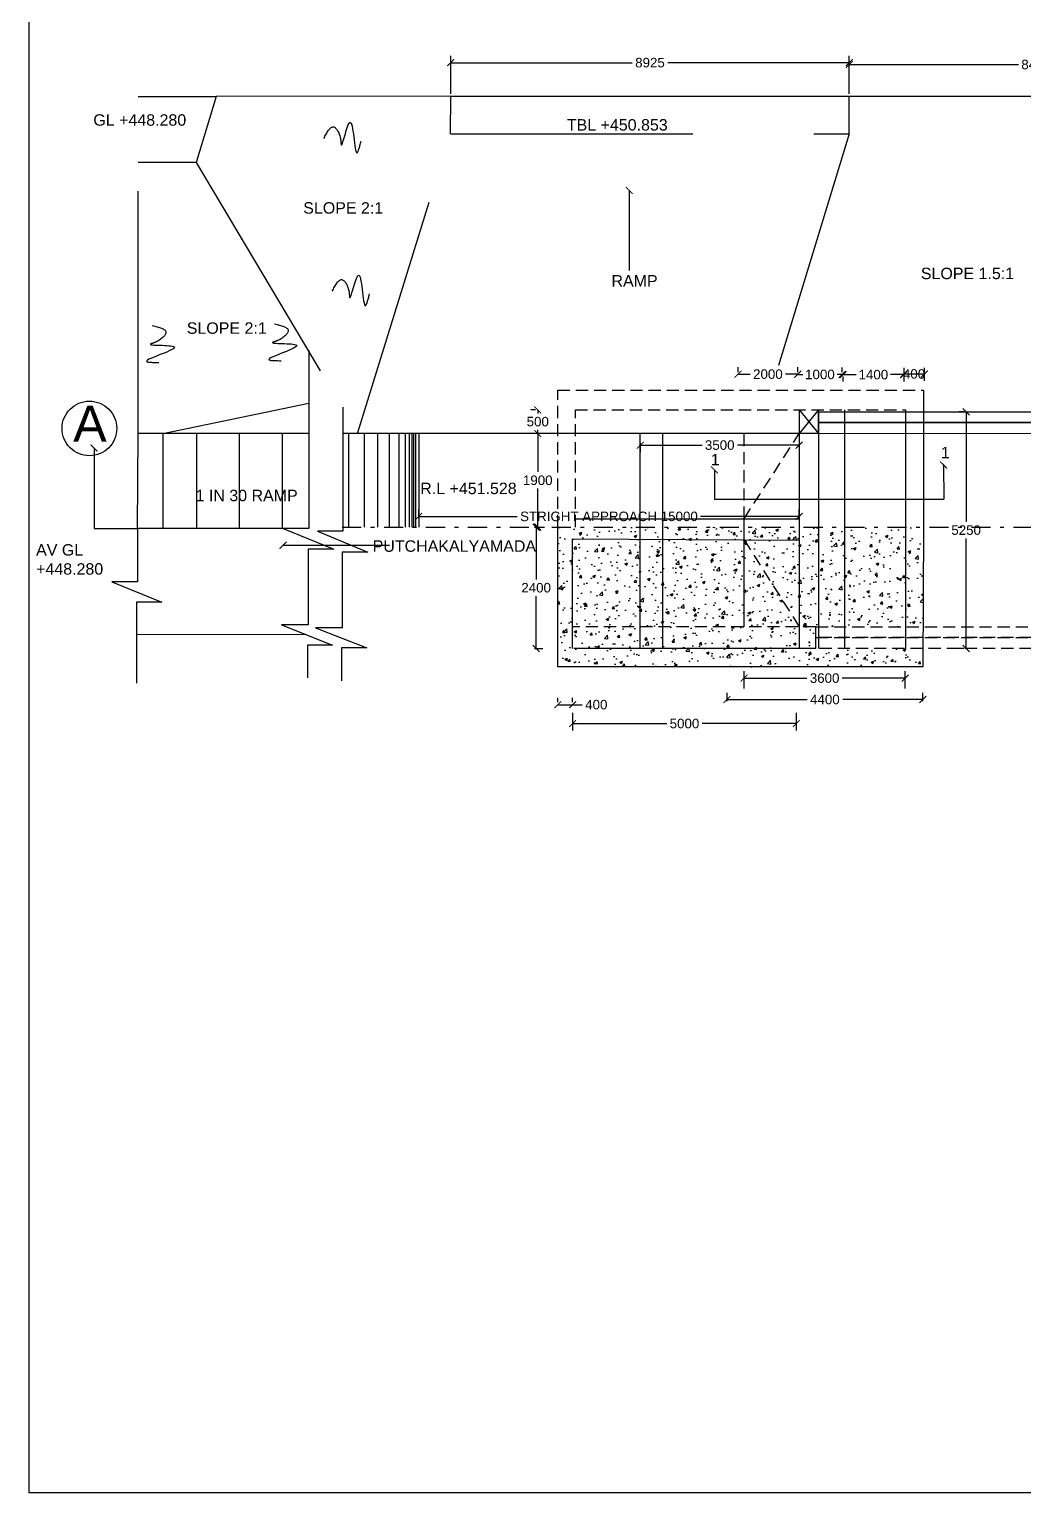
# Model space of a CAD drawing. Header units: inches. Extents: x 325 to 11487, y 381 to 10656.
# Drawn here: x 325.49 to 351.56, y 455.43 to 493.79 of the extents above; entities that cross this region are included whole.
import ezdxf

# ---------------------------------------------------------------- set-up
doc = ezdxf.new("R2010")
doc.units = ezdxf.units.IN
doc.header["$MEASUREMENT"] = 0
doc.linetypes.add('DASHDOT', pattern=[1, 0.5, -0.25, 0, -0.25])
doc.linetypes.add('HIDDEN', pattern=[9.525, 6.35, -3.175])
doc.layers.add('DIMENSION', color=255, linetype='Continuous')
doc.layers.add('DRAWING', color=7, linetype='Continuous')
doc.styles.get("Standard").update_dxf_attribs({"font": 'arial.ttf'})
doc.dimstyles.new('dig', dxfattribs={"dimtxt": 0.3125, "dimasz": 0.18, "dimexe": 0.18, "dimexo": 0.0625, "dimgap": 0.09, "dimtad": 0, "dimtih": 1, "dimtoh": 1, "dimdec": 4, "dimzin": 0, "dimdsep": 46, "dimtxsty": 'Standard', "dimblk": 'ARCHTICK', "dimcen": 0.09, "dimadec": 0, "dimazin": 0, "dimtfac": 1, "dimtdec": 4, "dimtofl": 0, "dimtmove": 0, "dimatfit": 3, "dimldrblk": 'ARCHTICK', "dimfxl": 1, "dimtolj": 1, "dimtzin": 0, "dimarcsym": 0})

# ---------------------------------------------------------------- blocks, each defined once
blk = doc.blocks.new('_ArchTick')
at = {"color": 0, "linetype": 'ByBlock', "const_width": 0.15}
blk.add_lwpolyline([(-0.5, -0.5), (0.5, 0.5)], dxfattribs=at)
blk = doc.blocks.new('*D17')
at = {"layer": 'Defpoints', "color": 0, "linetype": 'HIDDEN', "transparency": 16777216}
for p in [(348.455, 476.781), (344.232, 476.449), (348.455, 476.449)]:
    blk.add_point(p, dxfattribs=at)
at = {"layer": 'DIMENSION', "color": 0, "linetype": 'HIDDEN', "lineweight": -2, "transparency": 16777216}
for p, q in [((344.232, 476.512), (344.232, 476.961)), ((344.232, 476.781), (345.881, 476.781)), ((348.455, 476.781), (346.807, 476.781)), ((348.455, 476.512), (348.455, 476.961))]:
    blk.add_line(p, q, dxfattribs=at)
at = {"layer": 'DIMENSION', "color": 0, "linetype": 'HIDDEN', "lineweight": -2, "transparency": 16777216, "xscale": 0.18, "yscale": 0.18, "zscale": 0.18, "rotation": 180}
blk.add_blockref('_ArchTick', (344.232, 476.781), dxfattribs=at)
at = {"layer": 'DIMENSION', "color": 0, "linetype": 'HIDDEN', "lineweight": -2, "transparency": 16777216, "xscale": 0.18, "yscale": 0.18, "zscale": 0.18}
blk.add_blockref('_ArchTick', (348.455, 476.781), dxfattribs=at)
at = {"layer": 'DIMENSION', "color": 0, "linetype": 'HIDDEN', "transparency": 16777216, "insert": (346.344, 476.781), "char_height": 0.25, "attachment_point": 5}
blk.add_mtext('\\A1;3600', dxfattribs=at)
blk = doc.blocks.new('*D18')
at = {"layer": 'Defpoints', "color": 0, "linetype": 'HIDDEN', "transparency": 16777216}
for p in [(341.511, 483.011), (345.677, 483.011), (345.677, 482.888)]:
    blk.add_point(p, dxfattribs=at)
at = {"layer": 'DIMENSION', "color": 0, "linetype": 'HIDDEN', "lineweight": -2, "transparency": 16777216}
for p, q in [((341.511, 482.948), (341.511, 482.708)), ((345.677, 482.948), (345.677, 482.708)), ((341.511, 482.888), (343.131, 482.888)), ((345.677, 482.888), (344.057, 482.888))]:
    blk.add_line(p, q, dxfattribs=at)
at = {"layer": 'DIMENSION', "color": 0, "linetype": 'HIDDEN', "lineweight": -2, "transparency": 16777216, "xscale": 0.18, "yscale": 0.18, "zscale": 0.18, "rotation": 180}
blk.add_blockref('_ArchTick', (341.511, 482.888), dxfattribs=at)
at = {"layer": 'DIMENSION', "color": 0, "linetype": 'HIDDEN', "lineweight": -2, "transparency": 16777216, "xscale": 0.18, "yscale": 0.18, "zscale": 0.18}
blk.add_blockref('_ArchTick', (345.677, 482.888), dxfattribs=at)
at = {"layer": 'DIMENSION', "color": 0, "linetype": 'HIDDEN', "transparency": 16777216, "insert": (343.594, 482.888), "char_height": 0.25, "attachment_point": 5}
blk.add_mtext('\\A1;3500', dxfattribs=at)
blk = doc.blocks.new('*D19')
at = {"layer": 'Defpoints', "color": 0, "linetype": 'HIDDEN', "transparency": 16777216}
for p in [(343.785, 476.22), (343.785, 476.114), (348.917, 476.114)]:
    blk.add_point(p, dxfattribs=at)
at = {"layer": 'DIMENSION', "color": 0, "linetype": 'HIDDEN', "lineweight": -2, "transparency": 16777216}
for p, q in [((343.785, 476.177), (343.785, 476.4)), ((348.917, 476.177), (348.917, 476.4)), ((343.785, 476.22), (345.883, 476.22)), ((348.917, 476.22), (346.819, 476.22))]:
    blk.add_line(p, q, dxfattribs=at)
at = {"layer": 'DIMENSION', "color": 0, "linetype": 'HIDDEN', "lineweight": -2, "transparency": 16777216, "xscale": 0.18, "yscale": 0.18, "zscale": 0.18, "rotation": 180}
blk.add_blockref('_ArchTick', (343.785, 476.22), dxfattribs=at)
at = {"layer": 'DIMENSION', "color": 0, "linetype": 'HIDDEN', "lineweight": -2, "transparency": 16777216, "xscale": 0.18, "yscale": 0.18, "zscale": 0.18}
blk.add_blockref('_ArchTick', (348.917, 476.22), dxfattribs=at)
at = {"layer": 'DIMENSION', "color": 0, "linetype": 'HIDDEN', "transparency": 16777216, "insert": (346.351, 476.22), "char_height": 0.25, "attachment_point": 5}
blk.add_mtext('\\A1;4400', dxfattribs=at)
blk = doc.blocks.new('*D20')
at = {"layer": 'Defpoints', "color": 0, "linetype": 'HIDDEN', "transparency": 16777216}
for p in [(339.349, 476.085), (339.738, 476.085), (339.738, 476.085)]:
    blk.add_point(p, dxfattribs=at)
at = {"layer": 'DIMENSION', "color": 0, "linetype": 'HIDDEN', "lineweight": -2, "transparency": 16777216}
for p, q in [((339.349, 476.147), (339.349, 476.265)), ((339.349, 476.085), (339.738, 476.085)), ((339.738, 476.147), (339.738, 476.265)), ((339.738, 476.085), (339.989, 476.085))]:
    blk.add_line(p, q, dxfattribs=at)
at = {"layer": 'DIMENSION', "color": 0, "linetype": 'HIDDEN', "lineweight": -2, "transparency": 16777216, "xscale": 0.18, "yscale": 0.18, "zscale": 0.18, "rotation": 180}
blk.add_blockref('_ArchTick', (339.349, 476.085), dxfattribs=at)
at = {"layer": 'DIMENSION', "color": 0, "linetype": 'HIDDEN', "lineweight": -2, "transparency": 16777216, "xscale": 0.18, "yscale": 0.18, "zscale": 0.18}
blk.add_blockref('_ArchTick', (339.738, 476.085), dxfattribs=at)
at = {"layer": 'DIMENSION', "color": 0, "linetype": 'HIDDEN', "transparency": 16777216, "insert": (340.359, 476.085), "char_height": 0.25, "attachment_point": 5}
blk.add_mtext('\\A1;400', dxfattribs=at)
blk = doc.blocks.new('*D21')
at = {"layer": 'Defpoints', "color": 0, "linetype": 'HIDDEN', "transparency": 16777216}
for p in [(339.738, 475.936), (345.601, 475.936), (345.601, 475.59)]:
    blk.add_point(p, dxfattribs=at)
at = {"layer": 'DIMENSION', "color": 0, "linetype": 'HIDDEN', "lineweight": -2, "transparency": 16777216}
for p, q in [((339.738, 475.873), (339.738, 475.41)), ((345.601, 475.873), (345.601, 475.41)), ((339.738, 475.59), (342.207, 475.59)), ((345.601, 475.59), (343.133, 475.59))]:
    blk.add_line(p, q, dxfattribs=at)
at = {"layer": 'DIMENSION', "color": 0, "linetype": 'HIDDEN', "lineweight": -2, "transparency": 16777216, "xscale": 0.18, "yscale": 0.18, "zscale": 0.18, "rotation": 180}
blk.add_blockref('_ArchTick', (339.738, 475.59), dxfattribs=at)
at = {"layer": 'DIMENSION', "color": 0, "linetype": 'HIDDEN', "lineweight": -2, "transparency": 16777216, "xscale": 0.18, "yscale": 0.18, "zscale": 0.18}
blk.add_blockref('_ArchTick', (345.601, 475.59), dxfattribs=at)
at = {"layer": 'DIMENSION', "color": 0, "linetype": 'HIDDEN', "transparency": 16777216, "insert": (342.67, 475.59), "char_height": 0.25, "attachment_point": 5}
blk.add_mtext('\\A1;5000', dxfattribs=at)
blk = doc.blocks.new('*D35')
at = {"layer": 'Defpoints', "color": 0, "linetype": 'HIDDEN', "transparency": 16777216}
for p in [(348.418, 484.976), (348.958, 484.976), (348.418, 484.752)]:
    blk.add_point(p, dxfattribs=at)
at = {"layer": 'DIMENSION', "color": 0, "linetype": 'HIDDEN', "lineweight": -2, "transparency": 16777216}
for p, q in [((348.418, 484.914), (348.418, 484.572)), ((348.958, 484.914), (348.958, 484.572)), ((348.958, 484.752), (348.418, 484.752))]:
    blk.add_line(p, q, dxfattribs=at)
at = {"layer": 'DIMENSION', "color": 0, "linetype": 'HIDDEN', "lineweight": -2, "transparency": 16777216, "xscale": 0.18, "yscale": 0.18, "zscale": 0.18, "rotation": 180}
blk.add_blockref('_ArchTick', (348.418, 484.752), dxfattribs=at)
at = {"layer": 'DIMENSION', "color": 0, "linetype": 'HIDDEN', "lineweight": -2, "transparency": 16777216, "xscale": 0.18, "yscale": 0.18, "zscale": 0.18}
blk.add_blockref('_ArchTick', (348.958, 484.752), dxfattribs=at)
at = {"layer": 'DIMENSION', "color": 0, "linetype": 'HIDDEN', "transparency": 16777216, "insert": (348.688, 484.752), "char_height": 0.25, "attachment_point": 5}
blk.add_mtext('\\A1;400', dxfattribs=at)
blk = doc.blocks.new('*D36')
at = {"layer": 'Defpoints', "color": 0, "linetype": 'HIDDEN', "transparency": 16777216}
for p in [(346.825, 484.752), (346.825, 484.735), (348.418, 484.752)]:
    blk.add_point(p, dxfattribs=at)
at = {"layer": 'DIMENSION', "color": 0, "linetype": 'HIDDEN', "lineweight": -2, "transparency": 16777216}
for p, q in [((346.825, 484.735), (347.17, 484.735)), ((346.825, 484.689), (346.825, 484.555)), ((348.418, 484.735), (348.073, 484.735)), ((348.418, 484.689), (348.418, 484.555))]:
    blk.add_line(p, q, dxfattribs=at)
at = {"layer": 'DIMENSION', "color": 0, "linetype": 'HIDDEN', "lineweight": -2, "transparency": 16777216, "xscale": 0.18, "yscale": 0.18, "zscale": 0.18, "rotation": 180}
blk.add_blockref('_ArchTick', (346.825, 484.735), dxfattribs=at)
at = {"layer": 'DIMENSION', "color": 0, "linetype": 'HIDDEN', "lineweight": -2, "transparency": 16777216, "xscale": 0.18, "yscale": 0.18, "zscale": 0.18}
blk.add_blockref('_ArchTick', (348.418, 484.735), dxfattribs=at)
at = {"layer": 'DIMENSION', "color": 0, "linetype": 'HIDDEN', "transparency": 16777216, "insert": (347.622, 484.735), "char_height": 0.25, "attachment_point": 5}
blk.add_mtext('\\A1;1400', dxfattribs=at)
blk = doc.blocks.new('*D37')
at = {"layer": 'Defpoints', "color": 0, "linetype": 'HIDDEN', "transparency": 16777216}
for p in [(345.639, 484.74), (345.639, 484.735), (346.803, 484.735)]:
    blk.add_point(p, dxfattribs=at)
at = {"layer": 'DIMENSION', "color": 0, "linetype": 'HIDDEN', "lineweight": -2, "transparency": 16777216}
for p, q in [((345.639, 484.798), (345.639, 484.92)), ((346.803, 484.798), (346.803, 484.92)), ((345.639, 484.74), (345.77, 484.74)), ((346.803, 484.74), (346.672, 484.74))]:
    blk.add_line(p, q, dxfattribs=at)
at = {"layer": 'DIMENSION', "color": 0, "linetype": 'HIDDEN', "lineweight": -2, "transparency": 16777216, "xscale": 0.18, "yscale": 0.18, "zscale": 0.18, "rotation": 180}
blk.add_blockref('_ArchTick', (345.639, 484.74), dxfattribs=at)
at = {"layer": 'DIMENSION', "color": 0, "linetype": 'HIDDEN', "lineweight": -2, "transparency": 16777216, "xscale": 0.18, "yscale": 0.18, "zscale": 0.18}
blk.add_blockref('_ArchTick', (346.803, 484.74), dxfattribs=at)
at = {"layer": 'DIMENSION', "color": 0, "linetype": 'HIDDEN', "transparency": 16777216, "insert": (346.221, 484.74), "char_height": 0.25, "attachment_point": 5}
blk.add_mtext('\\A1;1000', dxfattribs=at)
blk = doc.blocks.new('*D38')
at = {"layer": 'Defpoints', "color": 0, "linetype": 'HIDDEN', "transparency": 16777216}
for p in [(344.074, 484.748), (344.074, 484.74), (345.639, 484.74)]:
    blk.add_point(p, dxfattribs=at)
at = {"layer": 'DIMENSION', "color": 0, "linetype": 'HIDDEN', "lineweight": -2, "transparency": 16777216}
for p, q in [((344.074, 484.802), (344.074, 484.928)), ((345.639, 484.802), (345.639, 484.928)), ((344.074, 484.748), (344.392, 484.748)), ((345.639, 484.748), (345.322, 484.748))]:
    blk.add_line(p, q, dxfattribs=at)
at = {"layer": 'DIMENSION', "color": 0, "linetype": 'HIDDEN', "lineweight": -2, "transparency": 16777216, "xscale": 0.18, "yscale": 0.18, "zscale": 0.18, "rotation": 180}
blk.add_blockref('_ArchTick', (344.074, 484.748), dxfattribs=at)
at = {"layer": 'DIMENSION', "color": 0, "linetype": 'HIDDEN', "lineweight": -2, "transparency": 16777216, "xscale": 0.18, "yscale": 0.18, "zscale": 0.18}
blk.add_blockref('_ArchTick', (345.639, 484.748), dxfattribs=at)
at = {"layer": 'DIMENSION', "color": 0, "linetype": 'HIDDEN', "transparency": 16777216, "insert": (344.857, 484.748), "char_height": 0.25, "attachment_point": 5}
blk.add_mtext('\\A1;2000', dxfattribs=at)
blk = doc.blocks.new('*D39')
at = {"layer": 'Defpoints', "color": 0, "linetype": 'HIDDEN', "transparency": 16777216}
for p in [(338.677, 480.74), (338.677, 477.559), (338.781, 477.559)]:
    blk.add_point(p, dxfattribs=at)
at = {"layer": 'DIMENSION', "color": 0, "linetype": 'HIDDEN', "lineweight": -2, "transparency": 16777216}
for p, q in [((338.739, 480.74), (338.961, 480.74)), ((338.781, 480.74), (338.781, 479.367)), ((338.781, 477.559), (338.781, 478.932)), ((338.739, 477.559), (338.961, 477.559))]:
    blk.add_line(p, q, dxfattribs=at)
at = {"layer": 'DIMENSION', "color": 0, "linetype": 'HIDDEN', "lineweight": -2, "transparency": 16777216, "xscale": 0.18, "yscale": 0.18, "zscale": 0.18}
for p, rotation in [((338.781, 480.74), 90), ((338.781, 477.559), 270)]:
    blk.add_blockref('_ArchTick', p, dxfattribs=dict(at, rotation=rotation))
at = {"layer": 'DIMENSION', "color": 0, "linetype": 'HIDDEN', "transparency": 16777216, "insert": (338.781, 479.15), "char_height": 0.25, "attachment_point": 5}
blk.add_mtext('\\A1;2400', dxfattribs=at)
blk = doc.blocks.new('*D40')
at = {"layer": 'Defpoints', "color": 0, "linetype": 'HIDDEN', "transparency": 16777216}
for p in [(338.83, 483.192), (338.781, 480.74), (338.824, 480.74)]:
    blk.add_point(p, dxfattribs=at)
at = {"layer": 'DIMENSION', "color": 0, "linetype": 'HIDDEN', "lineweight": -2, "transparency": 16777216}
for p, q in [((338.768, 483.192), (338.644, 483.192)), ((338.824, 483.192), (338.824, 482.184)), ((338.824, 480.74), (338.824, 481.748)), ((338.843, 480.74), (339.004, 480.74))]:
    blk.add_line(p, q, dxfattribs=at)
at = {"layer": 'DIMENSION', "color": 0, "linetype": 'HIDDEN', "lineweight": -2, "transparency": 16777216, "xscale": 0.18, "yscale": 0.18, "zscale": 0.18}
for p, rotation in [((338.824, 483.192), 90), ((338.824, 480.74), 270)]:
    blk.add_blockref('_ArchTick', p, dxfattribs=dict(at, rotation=rotation))
at = {"layer": 'DIMENSION', "color": 0, "linetype": 'HIDDEN', "transparency": 16777216, "insert": (338.824, 481.966), "char_height": 0.25, "attachment_point": 5}
blk.add_mtext('\\A1;1900', dxfattribs=at)
blk = doc.blocks.new('*D41')
at = {"layer": 'Defpoints', "color": 0, "linetype": 'HIDDEN', "transparency": 16777216}
for p in [(346.991, 492.912), (336.541, 492.03), (346.991, 492.03)]:
    blk.add_point(p, dxfattribs=at)
at = {"layer": 'DIMENSION', "color": 0, "linetype": 'HIDDEN', "lineweight": -2, "transparency": 16777216}
for p, q in [((336.541, 492.093), (336.541, 493.092)), ((336.541, 492.912), (341.302, 492.912)), ((346.991, 492.912), (342.231, 492.912)), ((346.991, 492.093), (346.991, 493.092))]:
    blk.add_line(p, q, dxfattribs=at)
at = {"layer": 'DIMENSION', "color": 0, "linetype": 'HIDDEN', "lineweight": -2, "transparency": 16777216, "xscale": 0.18, "yscale": 0.18, "zscale": 0.18, "rotation": 180}
blk.add_blockref('_ArchTick', (336.541, 492.912), dxfattribs=at)
at = {"layer": 'DIMENSION', "color": 0, "linetype": 'HIDDEN', "lineweight": -2, "transparency": 16777216, "xscale": 0.18, "yscale": 0.18, "zscale": 0.18}
blk.add_blockref('_ArchTick', (346.991, 492.912), dxfattribs=at)
at = {"layer": 'DIMENSION', "color": 0, "linetype": 'HIDDEN', "transparency": 16777216, "insert": (341.766, 492.912), "char_height": 0.25, "attachment_point": 5}
blk.add_mtext('\\A1;8925', dxfattribs=at)
blk = doc.blocks.new('*D42')
at = {"layer": 'Defpoints', "color": 0, "linetype": 'HIDDEN', "transparency": 16777216}
for p in [(356.787, 492.863), (346.991, 492.03), (356.787, 492.03)]:
    blk.add_point(p, dxfattribs=at)
at = {"layer": 'DIMENSION', "color": 0, "linetype": 'HIDDEN', "lineweight": -2, "transparency": 16777216}
for p, q in [((346.991, 492.093), (346.991, 493.043)), ((356.787, 492.093), (356.787, 493.043)), ((346.991, 492.863), (351.426, 492.863)), ((356.787, 492.863), (352.352, 492.863))]:
    blk.add_line(p, q, dxfattribs=at)
at = {"layer": 'DIMENSION', "color": 0, "linetype": 'HIDDEN', "lineweight": -2, "transparency": 16777216, "xscale": 0.18, "yscale": 0.18, "zscale": 0.18, "rotation": 180}
blk.add_blockref('_ArchTick', (346.991, 492.863), dxfattribs=at)
at = {"layer": 'DIMENSION', "color": 0, "linetype": 'HIDDEN', "lineweight": -2, "transparency": 16777216, "xscale": 0.18, "yscale": 0.18, "zscale": 0.18}
blk.add_blockref('_ArchTick', (356.787, 492.863), dxfattribs=at)
at = {"layer": 'DIMENSION', "color": 0, "linetype": 'HIDDEN', "transparency": 16777216, "insert": (351.889, 492.863), "char_height": 0.25, "attachment_point": 5}
blk.add_mtext('\\A1;8400', dxfattribs=at)
blk = doc.blocks.new('*D84')
at = {"layer": 'Defpoints', "color": 0, "linetype": 'HIDDEN', "transparency": 16777216}
for p in [(345.677, 481.019), (335.702, 480.915), (345.677, 480.915)]:
    blk.add_point(p, dxfattribs=at)
at = {"layer": 'DIMENSION', "color": 0, "linetype": 'HIDDEN', "lineweight": -2, "transparency": 16777216}
for p, q in [((335.702, 480.978), (335.702, 481.199)), ((335.702, 481.019), (338.287, 481.019)), ((345.677, 481.019), (343.093, 481.019)), ((345.677, 480.978), (345.677, 481.199))]:
    blk.add_line(p, q, dxfattribs=at)
at = {"layer": 'DIMENSION', "color": 0, "linetype": 'HIDDEN', "lineweight": -2, "transparency": 16777216, "xscale": 0.18, "yscale": 0.18, "zscale": 0.18, "rotation": 180}
blk.add_blockref('_ArchTick', (335.702, 481.019), dxfattribs=at)
at = {"layer": 'DIMENSION', "color": 0, "linetype": 'HIDDEN', "lineweight": -2, "transparency": 16777216, "xscale": 0.18, "yscale": 0.18, "zscale": 0.18}
blk.add_blockref('_ArchTick', (345.677, 481.019), dxfattribs=at)
at = {"layer": 'DIMENSION', "color": 0, "linetype": 'HIDDEN', "transparency": 16777216, "insert": (340.69, 481.019), "char_height": 0.25, "attachment_point": 5}
blk.add_mtext('\\A1;STRIGHT APPROACH 15000', dxfattribs=at)
blk = doc.blocks.new('*D85')
at = {"layer": 'Defpoints', "color": 0, "linetype": 'HIDDEN', "transparency": 16777216}
for p in [(338.824, 483.813), (338.824, 483.813), (338.83, 483.192)]:
    blk.add_point(p, dxfattribs=at)
at = {"layer": 'DIMENSION', "color": 0, "linetype": 'HIDDEN', "lineweight": -2, "transparency": 16777216}
for p, q in [((338.762, 483.813), (338.644, 483.813)), ((338.824, 483.813), (338.824, 483.72)), ((338.768, 483.192), (338.644, 483.192)), ((338.824, 483.192), (338.824, 483.285))]:
    blk.add_line(p, q, dxfattribs=at)
at = {"layer": 'DIMENSION', "color": 0, "linetype": 'HIDDEN', "lineweight": -2, "transparency": 16777216, "xscale": 0.18, "yscale": 0.18, "zscale": 0.18}
for p, rotation in [((338.824, 483.813), 90), ((338.824, 483.192), 270)]:
    blk.add_blockref('_ArchTick', p, dxfattribs=dict(at, rotation=rotation))
at = {"layer": 'DIMENSION', "color": 0, "linetype": 'HIDDEN', "transparency": 16777216, "insert": (338.824, 483.503), "char_height": 0.25, "attachment_point": 5}
blk.add_mtext('\\A1;500', dxfattribs=at)
blk = doc.blocks.new('*D88')
at = {"layer": 'Defpoints', "color": 0, "linetype": 'HIDDEN', "transparency": 16777216}
for p in [(350.055, 483.762), (350.054, 477.559), (350.054, 477.559)]:
    blk.add_point(p, dxfattribs=at)
at = {"layer": 'DIMENSION', "color": 0, "linetype": 'HIDDEN', "lineweight": -2, "transparency": 16777216}
for p, q in [((349.993, 483.762), (349.874, 483.762)), ((350.054, 483.762), (350.054, 480.878)), ((350.054, 477.559), (350.054, 480.443)), ((349.992, 477.559), (349.874, 477.559))]:
    blk.add_line(p, q, dxfattribs=at)
at = {"layer": 'DIMENSION', "color": 0, "linetype": 'HIDDEN', "lineweight": -2, "transparency": 16777216, "xscale": 0.18, "yscale": 0.18, "zscale": 0.18}
for p, rotation in [((350.054, 483.762), 90), ((350.054, 477.559), 270)]:
    blk.add_blockref('_ArchTick', p, dxfattribs=dict(at, rotation=rotation))
at = {"layer": 'DIMENSION', "color": 0, "linetype": 'HIDDEN', "transparency": 16777216, "insert": (350.054, 480.66), "char_height": 0.25, "attachment_point": 5}
blk.add_mtext('\\A1;5250', dxfattribs=at)

msp = doc.modelspace()

# ---------------------------------------------------------------- hatches: boundary and pattern name
at = {"layer": 'DIMENSION', "linetype": 'HIDDEN'}
h = msp.add_hatch(dxfattribs=at)
h.set_pattern_fill('AR-CONC', color=256, scale=0.1, style=0)
h.set_pattern_definition([(50, (0, 0), (0.7172602, -0.06275213), [0.075, -0.825]), (355, (0, 0), (-0.1387513, 0.7521921), [0.06, -0.66]), (100.4514, (0.0598, -0.0052), (0.5785094, 0.68943954), [0.0637402, -0.7011421]), (46.1842, (0, 0.2), (1.067241, -0.165519), [0.1125, -1.2375]), (96.6356, (0.0889, 0.1862), (0.9346627, 0.9741179), [0.0956103, -1.051713]), (351.1842, (0, 0.2), (0.934662, 0.9741186), [0.09, -0.99]), (21, (0.1, 0.15), (0.59690705, -0.4026189), [0.075, -0.825]), (326, (0.1, 0.15), (0.2433153, 0.72515), [0.06, -0.66]), (71.4514, (0.14974, 0.11645), (0.8402226, 0.3225305), [0.0637402, -0.7011421]), (37.5, (0, 0), (0.01215986, 0.33289385), [0, -0.652, 0, -0.67, 0, -0.6625]), (7.5, (0, 0), (0.26306954, 0.39441171), [0, -0.382, 0, -0.637, 0, -0.2525]), (327.5, (-0.223, 0), (0.53382244, -0.02255487), [0, -0.25, 0, -0.78, 0, -1.035]), (317.5, (-0.323, 0), (0.58318617, 0.100105), [0, -0.325, 0, -0.518, 0, -0.735])])
h.paths.add_polyline_path([(348.93433, 480.73989), (339.34855, 480.73989), (339.34855, 477.07852), (348.92039, 477.07852), (348.92222, 477.55888), (346.11614, 477.55926), (346.11614, 477.84441), (346.11614, 478.12955), (348.92439, 478.12955)])

# ---------------------------------------------------------------- linework, layer by layer
at = {"layer": 'DIMENSION', "linetype": 'HIDDEN', "ltscale": 0.05}
for p, q in [((339.34855, 484.32738), (348.93433, 484.32738)), ((339.34855, 480.73989), (339.34855, 484.32738)), ((339.81083, 483.81315), (348.46384, 483.81315)), ((339.81083, 480.73989), (339.81083, 483.81315))]:
    msp.add_line(p, q, dxfattribs=at)
at = {"layer": 'DIMENSION', "linetype": 'HIDDEN'}
for p, q in [((348.93433, 484.32738), (348.93433, 480.73989)), ((348.46384, 483.81315), (348.46384, 480.73989)), ((339.34855, 477.07852), (339.34855, 480.73989)), ((348.93433, 480.73989), (348.92039, 477.07852))]:
    msp.add_line(p, q, dxfattribs=at)
at = {"layer": 'DIMENSION'}
msp.add_line((348.92039, 477.07852), (339.34855, 477.07852), dxfattribs=at)
at = {"layer": 'DIMENSION', "linetype": 'HIDDEN'}
for points in [[(328.3524, 483.19195), (328.3524, 492.027), (330.39701, 492.027), (329.8716, 490.29377), (328.3524, 490.29377)], [(334.10135, 483.19195), (336.53593, 491.04846), (336.54138, 492.03032), (330.39701, 492.027)], [(336.53593, 491.04846), (346.99084, 491.04846), (346.99084, 492.03032)], [(346.99084, 491.04846), (344.78366, 483.81315)], [(329.8716, 490.29377), (334.10135, 483.19195)], [(332.82189, 485.36407), (332.82189, 480.70604), (332.1531, 480.70604), (333.47348, 480.15869), (332.80183, 480.15869), (332.80183, 478.17902), (332.10487, 478.17902), (333.44693, 477.64847), (332.78314, 477.64847), (332.78314, 476.78861)], [(328.99802, 483.19195), (332.82189, 483.99136)], [(333.71538, 483.88037), (333.71538, 480.62918), (333.04658, 480.62918), (334.36697, 480.08184), (333.69532, 480.08184), (333.69532, 478.10216), (332.99836, 478.10216), (334.34042, 477.57161), (333.67663, 477.57161), (333.67663, 476.71175)], [(345.67739, 483.81315), (345.67739, 480.72637)], [(345.67739, 483.81315), (346.17981, 483.19195)], [(346.17981, 483.81315), (345.67739, 483.19195)], [(346.17981, 483.81315), (346.17981, 480.67547)], [(346.86409, 483.81315), (346.86409, 480.67547)], [(332.1531, 480.70604), (328.33361, 480.70604), (328.3524, 483.19195)], [(332.82189, 483.19195), (328.3524, 483.19195)], [(328.99802, 483.19195), (328.99802, 480.70604)], [(329.88134, 483.19195), (329.88134, 480.70604)], [(330.99171, 483.19195), (330.99171, 480.70604)], [(332.12684, 483.19195), (332.12684, 480.70604)], [(339.81083, 483.19195), (333.71161, 483.19195)], [(333.85929, 483.19195), (333.85929, 480.73989)], [(334.2686, 483.19195), (334.2686, 480.73989)], [(334.61811, 483.19195), (334.61811, 480.73989)], [(334.92909, 483.19195), (334.92909, 480.73989)], [(335.18503, 483.19195), (335.18503, 480.73989)], [(335.3474, 483.19195), (335.3474, 480.73989)], [(335.45473, 483.19195), (335.45473, 480.73989)], [(335.52628, 483.19195), (335.52628, 480.73989)], [(335.56757, 483.19195), (335.56757, 480.73989)], [(335.61986, 483.19195), (335.61986, 480.73989)], [(335.70242, 483.19195), (335.70242, 480.73989)], [(346.17981, 483.19195), (339.81083, 483.19195)], [(341.51087, 477.55926), (341.51087, 483.19195)], [(342.10074, 477.55926), (342.10074, 483.19195)], [(328.33361, 480.70604), (328.33361, 479.30134), (327.65882, 479.30134), (328.96481, 478.77531), (328.301, 478.77531), (328.301, 477.92769), (328.301, 476.64952)], [(339.81083, 480.95907), (345.67739, 480.95907)], [(344.23241, 478.12955), (344.23241, 480.95794)], [(345.67739, 480.72637), (345.67697, 477.54491)], [(346.17981, 480.67547), (346.17939, 477.55916)], [(346.86409, 480.67547), (346.86367, 477.55916)], [(348.46384, 480.73989), (348.46341, 477.55895)], [(346.11614, 477.55926), (339.73698, 477.55926), (339.73698, 480.43637), (345.67735, 480.40077)], [(328.301, 477.92769), (332.73327, 477.9306)]]:
    msp.add_lwpolyline(points, dxfattribs=at)
at = {"layer": 'DIMENSION'}
msp.add_lwpolyline([(336.54138, 492.03032), (361.84018, 492.03032)], dxfattribs=at)
for points in [[(346.17981, 483.76224), (378.50253, 483.76224), (378.50253, 483.4771), (346.17981, 483.4771)], [(346.17981, 483.4771), (378.50253, 483.4771), (378.50253, 483.18762), (346.17981, 483.19195)]]:
    msp.add_lwpolyline(points, close=True, dxfattribs=at)
at = {"layer": 'DIMENSION', "linetype": 'HIDDEN', "ltscale": 0.05}
for points in [[(344.23241, 480.95794), (345.67739, 483.19195)], [(344.23241, 480.95794), (344.23241, 483.19195)], [(344.23241, 480.40943), (345.67705, 478.12955)], [(346.11614, 478.12955), (339.73698, 478.12955)]]:
    msp.add_lwpolyline(points, dxfattribs=at)
at = {"layer": 'DIMENSION', "linetype": 'DASHDOT'}
msp.add_lwpolyline([(333.69325, 480.73989), (392.1196, 480.73989)], dxfattribs=at)
at = {"layer": 'DIMENSION', "linetype": 'HIDDEN', "ltscale": 0.05}
for points in [[(346.11614, 478.12955), (378.43887, 478.12955), (378.43887, 477.84441), (346.11614, 477.84441)], [(346.11614, 477.84441), (378.43887, 477.84441), (378.43887, 477.55492), (346.11614, 477.55926)]]:
    msp.add_lwpolyline(points, close=True, dxfattribs=at)
at = {"layer": 'DIMENSION', "linetype": 'HIDDEN'}
msp.add_circle((327.06979, 483.32506), 0.71642, dxfattribs=at)
for points in [[(333.21343, 490.9259), (333.46472, 491.22971), (333.65463, 490.90419), (333.67004, 490.76391), (333.89396, 491.34241), (334.08485, 490.54845), (334.1912, 490.8553)], [(333.43536, 486.92136), (333.68665, 487.22517), (333.87656, 486.89965), (333.89198, 486.75937), (334.11589, 487.33786), (334.30678, 486.54391), (334.41313, 486.85076)], [(328.71909, 486.02148), (329.07577, 485.85347), (328.80758, 485.5887), (328.67552, 485.53894), (329.29149, 485.46565), (328.56978, 485.08363), (328.89343, 485.05679)], [(331.92516, 486.06651), (332.28184, 485.89851), (332.01365, 485.63373), (331.88159, 485.58397), (332.49756, 485.51068), (331.77585, 485.12867), (332.09949, 485.10182)]]:
    msp.add_spline(points, degree=3, dxfattribs=at)
at = {"layer": 'DRAWING', "ltscale": 0.02}
msp.add_lwpolyline([(325.49314, 525.05893), (421.55667, 525.05893), (421.55667, 455.4306), (325.49314, 455.4306)], close=True, dxfattribs=at)

# ---------------------------------------------------------------- texts
at = {"layer": 'DIMENSION', "linetype": 'HIDDEN'}
msp.add_text('A', height=0.945, dxfattribs=at).set_placement((326.64374, 482.97647))
at = {"layer": 'DIMENSION', "linetype": 'HIDDEN', "char_height": 0.3, "attachment_point": 1}
for s, insert, width in [('GL +448.280', (327.17261, 491.56006), 2.8487187), ('TBL +450.853', (339.58611, 491.43303), 2.8487187), ('SLOPE 2:1', (332.67542, 489.25548), 2.8487187), ('SLOPE 1.5:1', (348.86664, 487.53806), 2.8487187), ('RAMP', (340.75661, 487.34486), 2.8487187), ('SLOPE 2:1', (329.62246, 486.10589), 2.8487187), ('1', (343.3602, 482.65775), 0.1591392), ('1', (349.39207, 482.8433), 0.1591392), ('R.L +451.528', (335.74245, 481.90353), 2.8487187), ('1 IN 30 RAMP', (329.85296, 481.71863), 2.8487187), ('AV GL +448.280', (325.67223, 480.29273), 1.8356483), ('PUTCHAKALYAMADA', (334.49512, 480.39227), 6.2785334)]:
    msp.add_mtext(s, dxfattribs=dict(at, insert=insert, width=width))

# ---------------------------------------------------------------- dimensions: what is measured, and where the dimension line sits
at = {"layer": 'DIMENSION', "linetype": 'HIDDEN'}
for base, p1, p2, text, picture, middle in [((346.99084, 492.9115), (336.54138, 492.03032), (346.99084, 492.03032), '8925', '*D41', (341.76611, 492.9115)), ((356.78727, 492.86256), (346.99084, 492.03032), (356.78727, 492.03032), '8400', '*D42', (351.88906, 492.86256)), ((345.67739, 482.88836), (341.51087, 483.01075), (345.67739, 483.01075), '3500', '*D18', (343.59413, 482.88836)), ((345.67739, 481.01861), (335.70242, 480.91512), (345.67739, 480.91512), 'STRIGHT APPROACH 15000', '*D84', (340.6899, 481.01861)), ((348.45504, 476.78069), (344.23241, 476.449), (348.45504, 476.449), '3600', '*D17', (346.34372, 476.78069)), ((343.78483, 476.22033), (348.91672, 476.1143), (343.78483, 476.1143), '4400', '*D19', (346.35077, 476.22033)), ((345.60098, 475.58983), (339.73843, 475.9359), (345.60098, 475.9359), '5000', '*D21', (342.6697, 475.58983))]:
    dim = msp.add_linear_dim(base=base, p1=p1, p2=p2, text=text, dimstyle='dig', override={"dimtxt": 0.25}, dxfattribs=at)
    dim.commit()
    dim.dimension.update_dxf_attribs({"geometry": picture, "text_midpoint": middle})
for base, p1, p2, angle, text, picture, middle in [((344.07421, 484.74782), (345.63915, 484.73959), (344.07421, 484.73959), 180, '2000', '*D38', (344.85668, 484.74782)), ((345.63915, 484.73959), (346.80263, 484.73521), (345.63915, 484.73521), 180, '1000', '*D37', (346.22089, 484.73959)), ((346.82458, 484.73521), (348.41849, 484.75175), (346.82458, 484.75175), 180, '1400', '*D36', (347.62154, 484.73521)), ((338.82417, 483.81315), (338.8301, 483.19195), (338.8244, 483.81315), 90, '500', '*D85', (338.82417, 483.50255)), ((350.05428, 477.55873), (350.05512, 483.76224), (350.05428, 477.55873), 90, '5250', '*D88', (350.05428, 480.66049)), ((338.8244, 480.73989), (338.8301, 483.19195), (338.78081, 480.73989), 90, '1900', '*D40', (338.8244, 481.96592)), ((338.78081, 477.55926), (338.67652, 480.73989), (338.67652, 477.55926), 90, '2400', '*D39', (338.78081, 479.14958))]:
    dim = msp.add_linear_dim(base=base, p1=p1, p2=p2, angle=angle, text=text, dimstyle='dig', override={"dimtxt": 0.25}, dxfattribs=at)
    dim.commit()
    dim.dimension.update_dxf_attribs({"geometry": picture, "text_midpoint": middle})
dim = msp.add_linear_dim(base=(348.41849, 484.75175), p1=(348.95807, 484.97622), p2=(348.41849, 484.97622), angle=180, text='400', dimstyle='dig', override={"dimtxt": 0.25}, dxfattribs=at)
dim.commit()
dim.dimension.update_dxf_attribs({"geometry": '*D35', "text_midpoint": (348.68828, 484.75175), "dimtype": 160})
dim = msp.add_linear_dim(base=(339.73843, 476.08464), p1=(339.34855, 476.08464), p2=(339.73843, 476.08464), text='400', dimstyle='dig', override={"dimtxt": 0.25}, dxfattribs=at)
dim.commit()
dim.dimension.update_dxf_attribs({"geometry": '*D20', "text_midpoint": (340.35941, 476.08464), "dimtype": 160})

# ---------------------------------------------------------------- leaders
for points in [[(341.22394, 489.56334), (341.22394, 487.46289)], [(327.19112, 482.8113), (327.19112, 480.70604), (328.33361, 480.70604)], [(343.45527, 482.2394), (343.45527, 481.47474), (349.47117, 481.47474)], [(349.46266, 482.36876), (349.47117, 481.47474)], [(332.14817, 480.2639), (334.93597, 480.2639)]]:
    msp.add_leader(points, dimstyle='dig', override={"dimtxt": 0.25}, dxfattribs=at)

doc.saveas('drawing.dxf')
